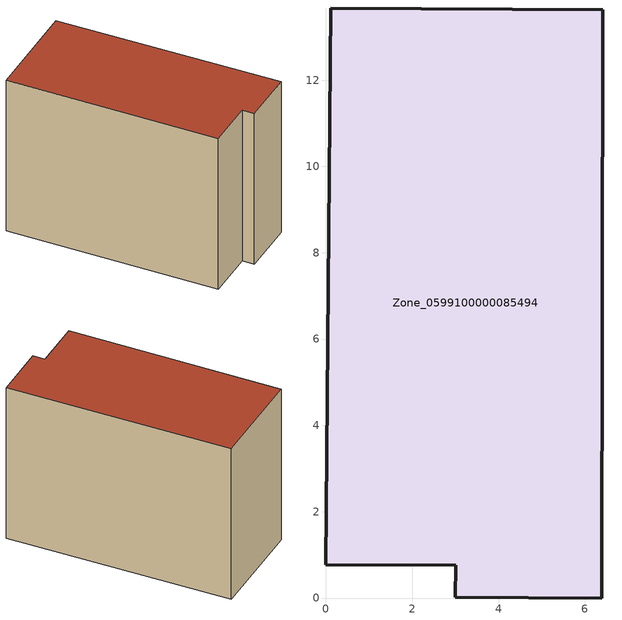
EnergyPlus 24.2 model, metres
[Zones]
Zone_0599100000085494
 floor ground (C_G): 3,0.02 3.01,0.76 0,0.77 0.12,13.67 6.41,13.64 6.39,0 z0
 wall outside (C_F): 3.01,0.76 3,0.02 6.39,0 6.41,13.64 0.12,13.67 0,0.77 3.01,0.76 z0:10.05
 roof outside (C_R): 0.12,13.67 0,0.77 3.01,0.76 3,0.02 6.39,0 6.41,13.64 z10.05
[BUILDING]
Pand.0599100000085494: North Axis=0; Terrain=City; Loads Convergence Tolerance Value=0.04; Temperature Convergence Tolerance Value=0.4; Solar Distribution=FullExterior; Maximum Number of Warmup Days=25; Minimum Number of Warmup Days=1
[Site:Location]
Rotterdam.The.Hague.AP_ZH_NLD Design_Conditions: Latitude=51.96; Longitude=4.45; Time Zone=1; Elevation=-4.5
[SITE:GROUNDTEMPERATURE:BUILDINGSURFACE]
18, 18, 18, 18, 18, 18, 18, 18, 18, 18, 18, 18
[MATERIAL] Thermal Absorptance=0.9; Solar Absorptance=0.7; Visible Absorptance=0.7
Name | Roughness | Thickness | Conductivity | Density | Specific Heat
G.TI.1946 | MediumSmooth | 0.15 | 1 | 540 | 1210
F.TI.1946 | Rough | 0.3 | 0.857143 | 1920 | 840
R.TI.1946 | MediumRough | 0.2 | 0.1 | 1500 | 1000
[CONSTRUCTION]
C_G: G.TI.1946
C_F: F.TI.1946
C_R: R.TI.1946
[ZONE]
Zone_0599100000085494: Type=1; Multiplier=1; Ceiling Height=Autocalculate; Volume=Autocalculate; Floor Area=autocalculate; Part of Total Floor Area=Yes
[ZONEINFILTRATION:DESIGNFLOWRATE]
Infil_Zone_0599100000085494: Zone or ZoneList or Space or SpaceList=Zone_0599100000085494; Schedule=AlwaysOn; Design Flow Rate Calculation Method=Flow/Area; Flow Rate per Floor Area=0.003; Constant Term Coefficient=1; Temperature Term Coefficient=0; Velocity Term Coefficient=0; Velocity Squared Term Coefficient=0
[HVACTEMPLATE:ZONE:IDEALLOADSAIRSYSTEM]
Zone_0599100000085494: Maximum Heating Supply Air Temperature=50; Minimum Cooling Supply Air Temperature=13; Maximum Heating Supply Air Humidity Ratio=0.0156; Minimum Cooling Supply Air Humidity Ratio=0.0077; Heating Limit=NoLimit; Cooling Limit=NoLimit; Dehumidification Control Type=ConstantSensibleHeatRatio; Cooling Sensible Heat Ratio=0.7; Dehumidification Setpoint=60; Humidification Control Type=None; Humidification Setpoint=30; Outdoor Air Method=None; Outdoor Air Flow Rate per Person=0.00944; Outdoor Air Flow Rate per Zone Floor Area=0; Outdoor Air Flow Rate per Zone=0; Demand Controlled Ventilation Type=None; Outdoor Air Economizer Type=NoEconomizer; Heat Recovery Type=None; Sensible Heat Recovery Effectiveness=0.7; Latent Heat Recovery Effectiveness=0.65
[ZONECONTROL:THERMOSTAT]
ThermostatControl_Zone_0599100000085494: Zone or ZoneList=Zone_0599100000085494; Control Type Schedule=DualSetpointControlType; Control 1=Thermostat_Zone_0599100000085494; Temperature Difference Between Cutout And Setpoint=0
[THERMOSTATSETPOINT:DUALSETPOINT]
Thermostat_Zone_0599100000085494: Heating Setpoint Temperature Schedule=HeatingSetpoint_Zone_0599100000085494; Cooling Setpoint Temperature Schedule=CoolingSetpoint_Zone_0599100000085494
[SCHEDULE:COMPACT]
HeatingSetpoint_Zone_0599100000085494: Through: 12/31, For: AllDays, Until: 24:00, 21
CoolingSetpoint_Zone_0599100000085494: Through: 12/31, For: AllDays, Until: 24:00, 24
DualSetpointControlType: Through: 12/31, For: AllDays, Until: 24:00, 4
AlwaysOn: Through: 12/31, For: AllDays, Until: 24:00, 1
